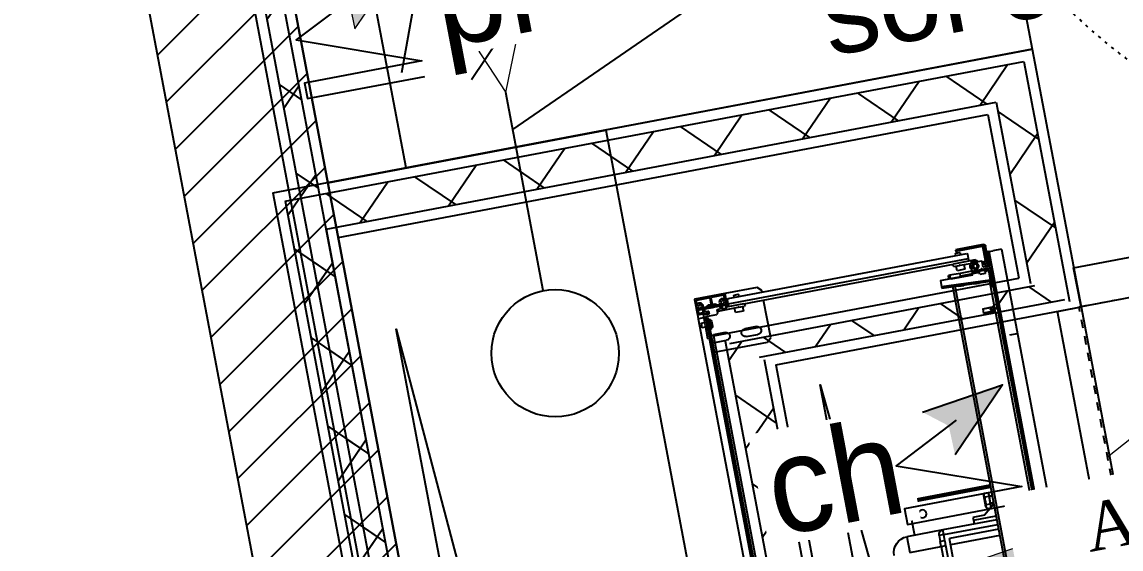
# Model space of a CAD drawing. Header units: centimetres. Extents: x 209280 to 319866, y -365283 to -277503.
# Drawn here: x 225608 to 226988, y -337194 to -336533 of the extents above; entities that cross this region are included whole.
import ezdxf

# ---------------------------------------------------------------- set-up
doc = ezdxf.new("R2010")
doc.units = ezdxf.units.CM
doc.linetypes.add('Style de ligne -1', pattern=[0.41664, 0.20828, -0.20836])
doc.linetypes.add('Style de ligne -5', pattern=[0.20828, 0.069425, -0.138855])
doc.layers.get('0').update_dxf_attribs({"color": 252})
for name, color, linetype in [('3-BAT C-Niveau 1', 252, 'Continuous'), ('prlm-GT', 242, 'Continuous'), ('prlm-MOD', 64, 'Continuous'), ('prlm-VMC', 93, 'Continuous')]:
    doc.layers.add(name, color=color, linetype=linetype)
doc.layers.add('prlm-ELEC-CFO', color=1, linetype='Continuous', lineweight=25)
doc.styles.add('Helvetica', font='arial.ttf')
doc.styles.add('prlm-elec-cfo', font='comic.ttf', dxfattribs={"height": 12})
doc.styles.add('prlm-vmc', font='pala.ttf', dxfattribs={"height": 14})

# ---------------------------------------------------------------- blocks, each defined once
blk = doc.blocks.new('MTI900_Alu_390')
at = {"layer": 'prlm-MOD', "color": 1, "linetype": 'Continuous'}
for p, q in [((-4.475, 0), (-4.472, 0)), ((-4.475, -0.003), (-4.475, 0)), ((-4.472, 0), (-4.278, 0)), ((-4.278, 0), (-4.225, 0)), ((-4.225, 0), (4.225, 0)), ((-4.225, -0.07), (-4.225, 0)), ((-4.475, -0.387), (-4.475, -0.003)), ((-4.457, -0.191), (-4.457, -0.021)), ((-4.454, -0.018), (-4.403, -0.018)), ((-4.395, -0.038), (-4.375, -0.027)), ((-4.395, -0.062), (-4.395, -0.038)), ((-4.375, -0.073), (-4.395, -0.062)), ((-4.375, -0.027), (-4.355, -0.038)), ((-4.355, -0.062), (-4.375, -0.073)), ((-4.354, -0.13), (-4.372, -0.159)), ((-4.355, -0.038), (-4.355, -0.062)), ((-4.336, -0.136), (-4.354, -0.164)), ((-4.353, -0.086), (-4.353, -0.129)), ((-4.347, -0.018), (-4.296, -0.018)), ((-4.335, -0.098), (-4.335, -0.134)), ((-4.298, -0.095), (-4.332, -0.095)), ((-4.296, -0.077), (-4.331, -0.077)), ((-4.33, -0.195), (-4.33, -0.103)), ((-4.327, -0.1), (-4.298, -0.1)), ((-4.295, -0.137), (-4.295, -0.098)), ((-4.295, -0.137), (-4.295, -0.142)), ((-4.293, -0.021), (-4.293, -0.074)), ((-4.275, -0.003), (-4.275, -0.137)), ((-4.27, -0.073), (-4.27, -0.09)), ((-4.27, -0.09), (-4.26, -0.12)), ((-4.267, -0.07), (-4.14, -0.07)), ((-4.26, -0.142), (-4.26, -0.12)), ((-4.235, -0.1), (-4.235, -0.24)), ((-3.963, -0.1), (-4.229, -0.1)), ((-4.225, -0.105), (-4.225, -0.1)), ((-4.225, -0.105), (-4.165, -0.105)), ((-4.225, -0.105), (-4.225, -0.12)), ((-4.225, -0.12), (-4.17, -0.12)), ((-4.203, -0.12), (-4.203, -0.125)), ((-4.203, -0.125), (-4.067, -0.125)), ((-4.203, -0.125), (-4.203, -0.135)), ((-4.203, -0.135), (-4.067, -0.135)), ((-4.165, -0.115), (-4.175, -0.125)), ((-4.165, -0.025), (-4.105, -0.025)), ((-4.165, -0.025), (-4.165, -0.07)), ((-4.165, -0.1), (-4.165, -0.115)), ((-4.105, -0.115), (-4.165, -0.115)), ((-4.135, -0.075), (-4.14, -0.07)), ((-4.13, -0.07), (-4.135, -0.075)), ((-4.13, -0.07), (-3.963, -0.07)), ((-4.105, -0.07), (-4.105, -0.025)), ((-4.105, -0.115), (-4.105, -0.1)), ((-4.105, -0.105), (4.105, -0.105)), ((-4.095, -0.125), (-4.105, -0.115)), ((-4.1, -0.12), (4.1, -0.12)), ((-4.067, -0.125), (-4.067, -0.12)), ((-4.067, -0.135), (-4.067, -0.125)), ((-3.96, -0.073), (-3.96, -0.097)), ((-3.96, -0.09), (3.96, -0.09)), ((-3.775, -0.12), (-3.775, -0.8)), ((-4.457, -0.369), (-4.457, -0.209)), ((-4.376, -0.194), (-4.454, -0.194)), ((-4.454, -0.206), (-4.376, -0.206)), ((-4.373, -0.16), (-4.373, -0.191)), ((-4.373, -0.209), (-4.373, -0.24)), ((-4.373, -0.24), (-4.354, -0.27)), ((-4.338, -0.16), (-4.355, -0.19)), ((-4.355, -0.166), (-4.355, -0.234)), ((-4.355, -0.21), (-4.338, -0.24)), ((-4.354, -0.236), (-4.335, -0.265)), ((-4.353, -0.271), (-4.353, -0.304)), ((-4.33, -0.168), (-4.342, -0.168)), ((-4.33, -0.232), (-4.342, -0.232)), ((-4.338, -0.24), (-4.338, -0.16)), ((-4.33, -0.16), (-4.338, -0.16)), ((-4.338, -0.24), (-4.33, -0.24)), ((-4.335, -0.265), (-4.335, -0.302)), ((-4.325, -0.2), (-4.33, -0.195)), ((-4.33, -0.205), (-4.325, -0.2)), ((-4.33, -0.297), (-4.33, -0.205)), ((-4.295, -0.258), (-4.295, -0.263)), ((-4.295, -0.302), (-4.295, -0.263)), ((-4.278, -0.14), (-4.292, -0.14)), ((-4.292, -0.145), (-4.263, -0.145)), ((-4.25, -0.255), (-4.292, -0.255)), ((-4.292, -0.26), (-4.278, -0.26)), ((-4.275, -0.263), (-4.275, -0.52)), ((-4.25, -0.255), (-4.235, -0.24)), ((-4.167, -0.158), (-4.102, -0.158)), ((-3.995, -0.3), (-3.995, -0.15)), ((-3.895, -0.15), (-3.895, -0.3)), ((-4.475, -0.8), (-4.475, -0.387)), ((-4.308, -0.39), (-4.472, -0.39)), ((-4.403, -0.372), (-4.454, -0.372)), ((-4.395, -0.405), (-4.405, -0.415)), ((-4.395, -0.328), (-4.375, -0.317)), ((-4.395, -0.352), (-4.395, -0.328)), ((-4.375, -0.363), (-4.395, -0.352)), ((-4.34, -0.405), (-4.395, -0.405)), ((-4.375, -0.317), (-4.355, -0.328)), ((-4.355, -0.352), (-4.375, -0.363)), ((-4.355, -0.328), (-4.355, -0.352)), ((-4.296, -0.372), (-4.347, -0.372)), ((-4.305, -0.405), (-4.34, -0.405)), ((-4.34, -0.405), (-4.34, -3.475)), ((-4.332, -0.305), (-4.298, -0.305)), ((-4.328, -0.323), (-4.296, -0.323)), ((-4.298, -0.3), (-4.327, -0.3)), ((-4.305, -0.6), (-4.305, -0.393)), ((-4.293, -0.326), (-4.293, -0.369)), ((-4.43, -0.495), (-4.435, -0.5)), ((-4.435, -0.5), (-4.435, -0.55)), ((-4.435, -0.55), (-4.43, -0.555)), ((-4.43, -0.555), (-4.43, -0.495)), ((-4.405, -0.495), (-4.43, -0.495)), ((-4.405, -0.415), (-4.405, -3.465)), ((-4.275, -0.52), (-4.278, -0.523)), ((-4.278, -0.527), (-4.275, -0.53)), ((-4.215, -0.475), (-4.275, -0.475)), ((-4.275, -0.53), (-4.275, -0.52)), ((-4.275, -0.53), (-4.275, -0.6)), ((-4.215, -0.575), (-4.215, -0.475)), ((-3.995, -0.7), (-3.995, -0.55)), ((-3.895, -0.55), (-3.895, -0.7)), ((-4.43, -0.555), (-4.405, -0.555)), ((-4.305, -0.6), (-4.305, -3.277)), ((-4.285, -0.61), (-4.295, -0.61)), ((-4.275, -0.575), (-4.215, -0.575)), ((-4.425, -0.85), (-4.475, -0.8)), ((-3.775, -0.8), (-3.825, -0.85)), ((-4.405, -0.85), (-4.425, -0.85)), ((-3.825, -0.85), (-4.305, -0.85)), ((-1.05, -2.525), (-1.05, -2.065)), ((-1.05, -2.065), (-0.85, -2.065)), ((-0.85, -2.065), (-0.85, -2.465)), ((-1.495, -2.16), (-1.495, -3.215)), ((-1.48, -2.16), (-1.495, -2.16)), ((-1.48, -2.16), (-1.48, -3.215)), ((-1.48, -2.16), (-1.465, -2.16)), ((-1.465, -2.16), (-1.05, -2.16)), ((-1.465, -2.16), (-1.465, -3.215)), ((-0.99, -2.465), (-0.912, -2.465)), ((-0.99, -2.525), (-0.99, -2.465)), ((-0.85, -2.465), (-0.912, -2.465)), ((-0.912, -2.525), (-0.912, -2.465)), ((-0.85, -2.465), (0.85, -2.465)), ((-0.85, -2.465), (-0.85, -2.524)), ((-1.05, -3.215), (-1.05, -2.525)), ((-0.99, -2.525), (-1.05, -2.525)), ((-0.99, -2.525), (-0.99, -3.215)), ((-0.912, -2.525), (-0.99, -2.525)), ((0.93, -2.585), (-0.93, -2.585)), ((-0.93, -3.215), (-0.93, -2.585)), ((0.85, -2.524), (-0.85, -2.524)), ((-0.85, -3.215), (-0.85, -2.585)), ((-1.134, -2.925), (-1.1, -2.925)), ((-1.134, -3.071), (-1.134, -2.925)), ((-1.1, -2.925), (-1.1, -3.215)), ((-1.1, -2.925), (-1.05, -2.925)), ((-4.135, -3.077), (-4.136, -3.497)), ((-4.135, -3.077), (-4.05, -3.077)), ((-4.022, -3.692), (-4.05, -3.077)), ((-4.05, -3.077), (-4.035, -3.077)), ((-4.035, -3.077), (-4.007, -3.691)), ((-1.38, -3.106), (-1.408, -3.12)), ((-1.408, -3.12), (-1.408, -3.17)), ((-1.408, -3.17), (-1.384, -3.17)), ((-1.395, -3.17), (-1.395, -3.172)), ((-1.395, -3.172), (-1.225, -3.172)), ((-1.384, -3.17), (-1.359, -3.17)), ((-1.38, -3.106), (-1.24, -3.106)), ((-1.36, -3.172), (-1.36, -3.215)), ((-1.359, -3.12), (-1.359, -3.17)), ((-1.359, -3.17), (-1.31, -3.17)), ((-1.351, -3.215), (-1.351, -3.172)), ((-1.31, -3.17), (-1.261, -3.17)), ((-1.269, -3.215), (-1.269, -3.172)), ((-1.261, -3.12), (-1.261, -3.17)), ((-1.261, -3.17), (-1.236, -3.17)), ((-1.26, -3.215), (-1.26, -3.172)), ((-1.25, -3.215), (-1.134, -3.071)), ((-1.212, -3.12), (-1.24, -3.106)), ((-1.236, -3.17), (-1.214, -3.17)), ((-1.225, -3.172), (-1.225, -3.17)), ((-1.212, -3.12), (-1.212, -3.167)), ((-4.305, -3.553), (-4.305, -3.277)), ((-4.295, -3.267), (-4.285, -3.267)), ((-4.275, -3.277), (-4.275, -3.346)), ((-4.215, -3.305), (-4.275, -3.305)), ((-4.215, -3.405), (-4.215, -3.305)), ((-4.175, -3.207), (-4.175, -3.187)), ((-4.135, -3.187), (-4.175, -3.187)), ((-4.175, -3.337), (-4.175, -3.207)), ((-4.125, -3.207), (-4.175, -3.207)), ((-4.125, -3.487), (-4.125, -3.207)), ((-0.277, -3.215), (-4.029, -3.215)), ((-0.277, -3.245), (-4.027, -3.245)), ((-4.021, -3.285), (-4.026, -3.286)), ((-4.021, -3.285), (-4.017, -3.356)), ((-4.475, -3.355), (-4.475, -3.335)), ((-4.475, -3.335), (-4.455, -3.335)), ((-4.475, -3.69), (-4.475, -3.355)), ((-4.455, -3.355), (-4.475, -3.355)), ((-4.455, -3.335), (-4.455, -3.355)), ((-4.455, -3.69), (-4.455, -3.355)), ((-4.43, -3.325), (-4.435, -3.33)), ((-4.435, -3.33), (-4.435, -3.38)), ((-4.435, -3.38), (-4.43, -3.385)), ((-4.43, -3.385), (-4.43, -3.325)), ((-4.405, -3.325), (-4.43, -3.325)), ((-4.43, -3.385), (-4.405, -3.385)), ((-4.276, -3.348), (-4.278, -3.35)), ((-4.278, -3.354), (-4.276, -3.356)), ((-4.275, -3.358), (-4.275, -3.346)), ((-4.275, -3.358), (-4.275, -3.484)), ((-4.275, -3.405), (-4.215, -3.405)), ((-4.175, -3.487), (-4.175, -3.337)), ((-4.14, -3.337), (-4.175, -3.337)), ((-4.14, -3.487), (-4.14, -3.337)), ((-4.022, -3.356), (-4.017, -3.356)), ((-4.405, -3.465), (-4.395, -3.475)), ((-4.34, -3.475), (-4.395, -3.475)), ((-4.305, -3.475), (-4.34, -3.475)), ((-4.277, -3.582), (-4.304, -3.555)), ((-4.291, -3.577), (-4.291, -3.568)), ((-4.281, -3.583), (-4.291, -3.577)), ((-4.29, -3.507), (-4.285, -3.504)), ((-4.29, -3.507), (-4.29, -3.549)), ((-4.274, -3.504), (-4.287, -3.504)), ((-4.287, -3.552), (-4.282, -3.552)), ((-4.279, -3.549), (-4.279, -3.545)), ((-4.276, -3.542), (-4.273, -3.542)), ((-4.276, -3.627), (-4.276, -3.584)), ((-4.272, -3.487), (-4.178, -3.487)), ((-4.271, -3.518), (-4.271, -3.507)), ((-4.266, -3.521), (-4.268, -3.521)), ((-4.24, -3.478), (-4.23, -3.472)), ((-4.23, -3.472), (-4.22, -3.478)), ((-4.195, -3.561), (-4.195, -3.523)), ((-4.175, -3.49), (-4.175, -3.487)), ((-4.175, -3.487), (-4.155, -3.487)), ((-4.175, -3.49), (-4.175, -3.601)), ((-4.155, -3.497), (-4.175, -3.497)), ((-4.14, -3.487), (-4.155, -3.487)), ((-4.155, -3.487), (-4.155, -3.497)), ((-4.155, -3.702), (-4.155, -3.497)), ((-4.115, -3.577), (-4.155, -3.577)), ((-4.125, -3.487), (-4.14, -3.487)), ((-4.14, -3.577), (-4.14, -3.487)), ((-4.136, -3.497), (-4.14, -3.497)), ((-4.115, -3.647), (-4.115, -3.577)), ((-4.012, -3.482), (-4.017, -3.482)), ((-4.013, -3.552), (-4.008, -3.552)), ((-4.012, -3.482), (-4.008, -3.552)), ((-3.685, -3.532), (-3.625, -3.532)), ((-3.685, -3.532), (-3.685, -3.677)), ((-3.679, -3.677), (-3.679, -3.532)), ((-3.631, -3.677), (-3.631, -3.532)), ((-3.625, -3.677), (-3.625, -3.532)), ((-4.455, -3.682), (-4.455, -3.68)), ((-4.452, -3.677), (-4.279, -3.677)), ((-4.215, -3.695), (-4.45, -3.695)), ((-4.215, -3.715), (-4.45, -3.715)), ((-4.285, -3.692), (-4.445, -3.692)), ((-4.345, -3.724), (-4.345, -3.718)), ((-4.342, -3.715), (-4.288, -3.715)), ((-4.265, -3.69), (-4.283, -3.69)), ((-4.283, -3.72), (-4.265, -3.72)), ((-4.277, -3.676), (-4.268, -3.663)), ((-4.265, -3.716), (-4.269, -3.72)), ((-4.198, -3.637), (-4.266, -3.637)), ((-4.263, -3.657), (-4.265, -3.659)), ((-4.225, -3.659), (-4.265, -3.659)), ((-4.265, -3.659), (-4.265, -3.662)), ((-4.265, -3.662), (-4.225, -3.662)), ((-4.265, -3.69), (-4.265, -3.695)), ((-4.262, -3.716), (-4.265, -3.716)), ((-4.227, -3.657), (-4.263, -3.657)), ((-4.252, -3.692), (-4.262, -3.692)), ((-4.261, -3.657), (-4.261, -3.662)), ((-4.261, -3.69), (-4.261, -3.695)), ((-4.26, -3.715), (-4.231, -3.715)), ((-4.247, -3.687), (-4.252, -3.692)), ((-4.238, -3.692), (-4.243, -3.687)), ((-4.228, -3.692), (-4.238, -3.692)), ((-4.229, -3.657), (-4.229, -3.662)), ((-4.229, -3.69), (-4.229, -3.695)), ((-4.225, -3.716), (-4.229, -3.716)), ((-4.225, -3.659), (-4.227, -3.657)), ((-4.225, -3.662), (-4.225, -3.659)), ((-4.225, -3.69), (-4.198, -3.69)), ((-4.225, -3.695), (-4.225, -3.69)), ((-4.221, -3.72), (-4.225, -3.716)), ((-4.225, -3.72), (-4.215, -3.72)), ((-4.222, -3.663), (-4.213, -3.676)), ((-4.215, -3.715), (-4.215, -3.695)), ((-4.215, -3.695), (-4.195, -3.695)), ((-4.195, -3.715), (-4.215, -3.715)), ((-4.215, -3.72), (-4.215, -3.722)), ((-4.212, -3.725), (-4.198, -3.725)), ((-4.211, -3.677), (-4.198, -3.677)), ((-4.195, -3.674), (-4.195, -3.64)), ((-4.195, -3.722), (-4.195, -3.693)), ((-4.176, -3.603), (-4.183, -3.61)), ((-4.183, -3.614), (-4.176, -3.621)), ((-4.175, -3.623), (-4.175, -3.601)), ((-4.175, -3.623), (-4.175, -3.734)), ((-4.155, -3.647), (-4.115, -3.647)), ((-4.14, -3.657), (-4.14, -3.647)), ((-3.907, -3.717), (-4.14, -3.717)), ((-4.135, -3.717), (-4.135, -3.712)), ((-4.105, -3.712), (-4.135, -3.712)), ((-4.125, -3.692), (-4.022, -3.692)), ((-4.125, -3.702), (-4.125, -3.692)), ((-4.125, -3.702), (-4.105, -3.702)), ((-4.105, -3.702), (-3.965, -3.702)), ((-4.105, -3.702), (-4.105, -3.712)), ((-4.105, -3.712), (-4.105, -3.717)), ((-3.965, -3.712), (-4.105, -3.712)), ((-4.007, -3.691), (-4.022, -3.692)), ((-4.022, -3.692), (-4.022, -3.692)), ((-3.707, -3.685), (-4.007, -3.685)), ((-4.007, -3.691), (-4.007, -3.692)), ((-3.965, -3.702), (-3.945, -3.702)), ((-3.965, -3.702), (-3.965, -3.712)), ((-3.965, -3.717), (-3.965, -3.712)), ((-3.935, -3.712), (-3.965, -3.712)), ((-3.935, -3.712), (-3.935, -3.717)), ((-3.935, -3.715), (-3.713, -3.715)), ((-3.907, -3.737), (-3.907, -3.717)), ((-3.907, -3.717), (-3.893, -3.717)), ((-3.893, -3.717), (-3.86, -3.717)), ((-3.893, -3.717), (-3.893, -3.737)), ((-3.86, -3.717), (-3.45, -3.717)), ((-3.86, -3.717), (-3.86, -3.737)), ((-3.705, -3.677), (-3.713, -3.717)), ((-3.66, -3.677), (-3.705, -3.677)), ((-3.66, -3.622), (-3.655, -3.622)), ((-3.66, -3.622), (-3.66, -3.636)), ((-3.66, -3.636), (-3.655, -3.636)), ((-3.66, -3.636), (-3.66, -3.717)), ((-3.655, -3.622), (-3.655, -3.636)), ((-3.655, -3.636), (-3.655, -3.717)), ((-3.655, -3.677), (-3.605, -3.677)), ((-3.597, -3.717), (-3.605, -3.677)), ((-0.26, -3.685), (-3.603, -3.685)), ((-3.597, -3.715), (-0.25, -3.715)), ((-3.45, -3.717), (-3.45, -3.737)), ((-3.45, -3.717), (-3.417, -3.717)), ((-3.417, -3.737), (-3.417, -3.717)), ((-3.417, -3.717), (-3.403, -3.717)), ((-3.185, -3.717), (-3.403, -3.717)), ((-3.403, -3.717), (-3.403, -3.737)), ((-3.185, -3.717), (-3.175, -3.717)), ((-3.185, -3.737), (-3.185, -3.717)), ((-3.175, -3.717), (-3.175, -3.737)), ((-4.378, -3.747), (-4.378, -3.727)), ((-4.378, -3.727), (-4.298, -3.727)), ((-4.375, -3.747), (-4.378, -3.747)), ((-4.375, -3.737), (4.375, -3.737)), ((-4.375, -3.747), (-4.375, -3.737)), ((4.375, -3.747), (-4.375, -3.747)), ((-4.375, -3.747), (-4.375, -3.792)), ((-4.375, -3.902), (-4.375, -3.792)), ((-4.298, -3.727), (-4.342, -3.727)), ((-4.298, -3.727), (-4.298, -3.737)), ((-4.295, -3.734), (-4.295, -3.73)), ((-4.247, -3.732), (-4.252, -3.737)), ((-4.241, -3.734), (-4.249, -3.734)), ((-4.238, -3.737), (-4.243, -3.732)), ((-4.175, -3.737), (-4.175, -3.734)), ((-4.165, -3.737), (-4.165, -3.726)), ((-3.175, -3.735), (-0.243, -3.735)), ((-4.375, -3.902), (4.375, -3.902)), ((-1.075, -3.985), (-1.075, -3.902)), ((-1.075, -4.03), (-1.075, -3.985)), ((-0.975, -3.902), (-0.975, -3.973)), ((-0.975, -3.973), (0.975, -3.973)), ((-0.975, -3.993), (-0.975, -3.973)), ((0.975, -3.993), (-0.975, -3.993)), ((-1.055, -4.05), (-1.055, -4.005)), ((-1.055, -4.05), (-0.706, -4.05)), ((-0.765, -4.07), (-0.765, -4.05)), ((-0.735, -4.1), (-0.735, -4.1)), ((-0.735, -4.1), (-0.142, -4.1)), ((0.576, -4.05), (-0.576, -4.05)), ((-0.574, -4.05), (-0.574, -4.063)), ((-0.142, -4.063), (-0.574, -4.063))]:
    blk.add_line(p, q, dxfattribs=at)
at = {"layer": 'prlm-MOD', "color": 1, "ltscale": 50}
for points in [[(-3.3, -3.806), (-3.3, -3.902)], [(-1.1, -3.806), (-1.1, -3.902)]]:
    blk.add_lwpolyline(points, dxfattribs=at)
at = {"layer": 'prlm-MOD', "color": 1, "linetype": 'Continuous'}
for centre, radius in [((-4.375, -0.05), 0.0425), ((-4.375, -0.34), 0.0425), ((-1.295, -2.31), 0.05), ((-4.23, -3.542), 0.035), ((-4.23, -3.542), 0.03), ((-4.23, -3.542), 0.025)]:
    blk.add_circle(centre, radius, dxfattribs=at)
for centre, radius, start, end in [((-4.472, -0.003), 0.003, 90, 180), ((-4.278, -0.003), 0.003, 0, 90), ((-4.454, -0.021), 0.003, 90, 180), ((-4.403, -0.021), 0.003, 84.5182, 90), ((-4.356, -0.129), 0.003, 326.3099, 0), ((-4.347, -0.021), 0.003, 90, 95.4817), ((-4.331, -0.067), 0.01, 213.6525, 270), ((-4.338, -0.134), 0.003, 326.3099, 0), ((-4.332, -0.098), 0.003, 90, 180), ((-4.327, -0.103), 0.003, 90, 180), ((-4.298, -0.098), 0.003, 0, 90), ((-4.298, -0.103), 0.003, 0, 90), ((-4.296, -0.021), 0.003, 0, 90), ((-4.296, -0.074), 0.003, 270, 0), ((-4.292, -0.137), 0.003, 180, 270), ((-4.278, -0.137), 0.003, 270, 0), ((-4.267, -0.073), 0.003, 90, 180), ((-4.267, -0.09), 0.003, 180, 198.4349), ((-4.263, -0.12), 0.003, 0, 18.4349), ((-4.232, -0.1), 0.003, 0, 180), ((-4.167, -0.138), 0.02, 171.3731, 270), ((-4.167, -0.133), 0.02, 185.7392, 187.1808), ((-4.102, -0.138), 0.02, 270, 8.6269), ((-4.102, -0.133), 0.02, 352.8192, 354.2608), ((-3.945, -0.15), 0.05, 143.1301, 180), ((-3.963, -0.073), 0.003, 0, 90), ((-3.963, -0.097), 0.003, 270, 0), ((-3.945, -0.15), 0.05, 0, 36.8699), ((-4.454, -0.191), 0.003, 180, 270), ((-4.454, -0.209), 0.003, 90, 180), ((-4.376, -0.191), 0.003, 270, 0), ((-4.376, -0.209), 0.003, 0, 90), ((-4.37, -0.16), 0.003, 146.3099, 180), ((-4.352, -0.166), 0.003, 146.3099, 180), ((-4.352, -0.234), 0.003, 180, 213.6901), ((-4.356, -0.271), 0.003, 0, 33.6901), ((-4.292, -0.142), 0.003, 180, 270), ((-4.292, -0.258), 0.003, 90, 180), ((-4.292, -0.263), 0.003, 90, 180), ((-4.278, -0.263), 0.003, 0, 90), ((-4.263, -0.142), 0.003, 270, 0), ((-4.472, -0.387), 0.003, 180, 270), ((-4.454, -0.369), 0.003, 180, 270), ((-4.403, -0.369), 0.003, 270, 275.4818), ((-4.347, -0.369), 0.003, 264.5182, 270), ((-4.332, -0.302), 0.003, 180, 270), ((-4.328, -0.333), 0.01, 90, 133.851), ((-4.327, -0.297), 0.003, 180, 270), ((-4.308, -0.393), 0.003, 0, 90), ((-4.298, -0.297), 0.003, 270, 0), ((-4.298, -0.302), 0.003, 270, 0), ((-4.296, -0.326), 0.003, 0, 90), ((-4.296, -0.369), 0.003, 270, 0), ((-3.945, -0.3), 0.05, 180, 0), ((-4.276, -0.525), 0.003, 135, 225), ((-3.945, -0.55), 0.05, 0, 180), ((-4.295, -0.6), 0.01, 180, 270), ((-4.285, -0.6), 0.01, 270, 0), ((-3.945, -0.7), 0.05, 180, 0), ((-0.85, -2.065), 0.2, 90, 180), ((-0.99, -2.525), 0.06, 90, 180), ((-1.384, -3.162), 0.0487, 59.7422, 120.2578), ((-1.236, -3.162), 0.0487, 59.7422, 120.2578), ((-4.295, -3.277), 0.01, 90, 180), ((-4.285, -3.277), 0.01, 0, 90), ((-4.276, -3.352), 0.003, 135, 225), ((-4.278, -3.346), 0.003, 315, 0), ((-4.278, -3.358), 0.003, 0, 45), ((-4.302, -3.553), 0.003, 180, 225), ((-4.287, -3.507), 0.003, 90, 180), ((-4.23, -3.542), 0.06, 140.7035, 188.509), ((-4.23, -3.542), 0.065, 144.2242, 157.3801), ((-4.287, -3.549), 0.003, 180, 270), ((-4.23, -3.542), 0.065, 206.162, 224.9525), ((-4.282, -3.549), 0.003, 270, 0), ((-4.276, -3.545), 0.003, 90, 180), ((-4.279, -3.584), 0.003, 0, 45), ((-4.272, -3.484), 0.003, 180, 270), ((-4.274, -3.507), 0.003, 0, 90), ((-4.273, -3.545), 0.003, 4.0006, 90), ((-4.268, -3.518), 0.003, 180, 270), ((-4.23, -3.542), 0.04, 184.0006, 146.0728), ((-4.23, -3.542), 0.04, 146.0728, 184.0006), ((-4.266, -3.518), 0.003, 270, 326.0728), ((-4.23, -3.542), 0.065, 57.7958, 122.2042), ((-4.23, -3.542), 0.06, 66.4435, 113.5565), ((-4.178, -3.49), 0.003, 0, 90), ((-4.45, -3.69), 0.025, 180, 270), ((-4.452, -3.68), 0.003, 90, 180), ((-4.445, -3.682), 0.01, 180, 270), ((-4.45, -3.69), 0.005, 180, 270), ((-4.342, -3.718), 0.003, 90, 180), ((-4.342, -3.724), 0.003, 180, 270), ((-4.288, -3.718), 0.003, 9.5941, 90), ((-4.283, -3.717), 0.003, 189.5941, 270), ((-4.283, -3.693), 0.003, 90, 160.5288), ((-4.279, -3.674), 0.003, 270, 325.008), ((-4.266, -3.627), 0.01, 180, 270), ((-4.265, -3.665), 0.003, 90, 145.008), ((-4.265, -3.693), 0.003, 19.4712, 90), ((-4.275, -3.715), 0.01, 353.9388, 0), ((-4.265, -3.717), 0.003, 270, 350.4059), ((-4.26, -3.718), 0.003, 90, 170.4059), ((-4.245, -3.689), 0.003, 45, 135), ((-4.231, -3.718), 0.003, 9.5941, 90), ((-4.225, -3.693), 0.003, 90, 160.5288), ((-4.225, -3.717), 0.003, 189.5941, 270), ((-4.225, -3.665), 0.003, 34.992, 90), ((-4.215, -3.715), 0.01, 180, 186.0612), ((-4.212, -3.722), 0.003, 180, 270), ((-4.211, -3.674), 0.003, 214.992, 270), ((-4.198, -3.64), 0.003, 0, 90), ((-4.198, -3.674), 0.003, 270, 0), ((-4.198, -3.693), 0.003, 0, 90), ((-4.198, -3.722), 0.003, 270, 0), ((-4.181, -3.612), 0.003, 135, 225), ((-4.178, -3.601), 0.003, 315, 0), ((-4.178, -3.623), 0.003, 0, 45), ((-4.14, -3.702), 0.035, 180, 270), ((-4.115, -3.71), 0.05, 129.8841, 142.9139), ((-4.14, -3.702), 0.015, 180, 270), ((-4.16, -3.657), 0.02, 309.8841, 0), ((-4.125, -3.712), 0.02, 90, 192.412), ((-4.125, -3.712), 0.01, 90, 180), ((-3.997, -3.692), 0.01, 182.6026, 270), ((-3.945, -3.712), 0.01, 0, 90), ((-4.298, -3.73), 0.003, 0, 90), ((-4.292, -3.734), 0.003, 180, 270), ((-4.245, -3.734), 0.003, 45, 135), ((-4.178, -3.734), 0.003, 270, 0), ((-0.996, -4.212), 0.24, 84.8699, 109.1091), ((-1.055, -4.03), 0.02, 180, 270), ((-0.569, -4.616), 0.581, 102.5837, 109.7412), ((-0.735, -4.07), 0.03, 180, 270), ((-0.569, -4.458), 0.394, 90.7355, 114.8981)]:
    blk.add_arc(centre, radius, start, end, dxfattribs=at)
for centre, major_axis, ratio, start_param, end_param in [((-3.997, -3.692), (0.025, 0), 0.4, 3.187016, 4.712389), ((-4.022, -3.693), (0.015, 0.0007), 0.045361, 0, 1.568734), ((-1.055, -3.985), (0.02, 0), 0.989815, 3.141593, 4.712389)]:
    blk.add_ellipse(centre, major_axis=major_axis, ratio=ratio, start_param=start_param, end_param=end_param, dxfattribs=at)
for points, knots in [([(-0.85, -2.524), (-0.86, -2.524), (-0.871, -2.524), (-0.892, -2.525), (-0.902, -2.525), (-0.912, -2.525)], [0, 0, 0, 0, 0.5, 0.5, 1, 1, 1, 1]), ([(-1.359, -3.12), (-1.351, -3.118), (-1.343, -3.117), (-1.331, -3.115), (-1.326, -3.114), (-1.318, -3.114), (-1.314, -3.114), (-1.302, -3.114), (-1.294, -3.114), (-1.277, -3.117), (-1.269, -3.118), (-1.261, -3.12)], [0, 0, 0, 0, 0.25, 0.25, 0.375, 0.375, 0.5, 0.5, 0.75, 0.75, 1, 1, 1, 1]), ([(-0.975, -3.993), (-0.98, -3.993), (-0.986, -3.993), (-0.996, -3.993), (-1.001, -3.993), (-1.008, -3.994), (-1.011, -3.994), (-1.015, -3.995), (-1.018, -3.995), (-1.024, -3.995), (-1.028, -3.996), (-1.035, -3.997), (-1.039, -3.998), (-1.045, -3.999), (-1.047, -4), (-1.05, -4.001), (-1.051, -4.001), (-1.052, -4.002), (-1.053, -4.002), (-1.054, -4.004), (-1.055, -4.004), (-1.055, -4.005)], [0, 0, 0, 0, 0.125, 0.125, 0.25, 0.25, 0.3125, 0.3125, 0.375, 0.375, 0.5, 0.5, 0.625, 0.625, 0.75, 0.75, 0.8125, 0.8125, 0.875, 0.875, 1, 1, 1, 1]), ([(-0.576, -4.05), (-0.589, -4.05), (-0.602, -4.05), (-0.621, -4.05), (-0.627, -4.05), (-0.64, -4.05), (-0.646, -4.05), (-0.664, -4.05), (-0.676, -4.05), (-0.692, -4.05), (-0.697, -4.05), (-0.704, -4.05), (-0.705, -4.05), (-0.707, -4.05)], [0, 0, 0, 0, 0.125, 0.125, 0.1875, 0.1875, 0.25, 0.25, 0.375, 0.375, 0.4375, 0.4375, 0.4568651, 0.4568651, 0.4568651, 0.4568651])]:
    blk.add_open_spline(points, degree=3, knots=knots, dxfattribs=at)
blk = doc.blocks.new('xi.be')
at = {"layer": 'prlm-VMC', "color": 0, "linetype": 'ByBlock', "lineweight": 5, "flags": 128}
blk.add_lwpolyline([(-6.17, -15), (6.17, -15), (0, 0)], close=True, dxfattribs=at)
at = {"layer": 'prlm-VMC', "color": 0, "linetype": 'ByBlock', "lineweight": 5}
blk.add_solid([(0, -1), (5.17, -14), (-5.17, -14), (0, -1)], dxfattribs=at)
blk = doc.blocks.new('xi.uta')
at = {"layer": 'prlm-ELEC-CFO', "lineweight": 5}
blk.add_hatch(color=0, dxfattribs=at).paths.add_polyline_path([(-3, 6), (-0.1, 3.7), (0, 0), (7.5, 7.5)])
at = {"layer": 'prlm-ELEC-CFO', "color": 0, "lineweight": 5, "flags": 128}
blk.add_lwpolyline([(-3, 6), (-0.1, 3.7), (0, 0), (7.5, 7.5)], close=True, dxfattribs=at)
at = {"layer": 'prlm-ELEC-CFO', "color": 0}
blk.add_lwpolyline([(0.95, 4.23), (-7.5, 0), (7.5, -5.5), (-7.5, -5.5), (-7.5, -7.5), (7.5, -7.5)], dxfattribs=at)
blk = doc.blocks.new('xi.CH')
at = {"layer": 'prlm-ELEC-CFO', "lineweight": 5}
blk.add_hatch(color=0, dxfattribs=at).paths.add_polyline_path([(-3, 6), (-0.1, 3.7), (0, 0), (7.5, 7.5)])
at = {"layer": 'prlm-ELEC-CFO', "color": 0}
for points in [[(-3, 6), (7.5, 7.5), (0, 0)], [(0.95, 4.23), (-7.5, 0), (7.5, -5.5), (-7.5, -5.5), (-7.5, -7.5), (7.5, -7.5)]]:
    blk.add_lwpolyline(points, dxfattribs=at)
blk = doc.blocks.new('xi.PR')
at = {"layer": 'prlm-ELEC-CFO', "lineweight": 5}
blk.add_hatch(color=0, dxfattribs=at).paths.add_polyline_path([(-3, 6), (-0.1, 3.7), (0, 0), (7.5, 7.5)])
at = {"layer": 'prlm-ELEC-CFO', "color": 0, "lineweight": 5, "flags": 128}
blk.add_lwpolyline([(-3, 6), (-0.1, 3.7), (0, 0), (7.5, 7.5)], close=True, dxfattribs=at)
at = {"layer": 'prlm-ELEC-CFO', "color": 0}
blk.add_lwpolyline([(0.95, 4.23), (-7.5, 0), (7.5, -5.5), (-7.5, -5.5), (-7.5, -7.5), (7.5, -7.5)], dxfattribs=at)
blk = doc.blocks.new('Sol carrelage')
at = {"insert": (0, -0.78), "char_height": 10.0872, "attachment_point": 2, "line_spacing_factor": 0.834288, "style": 'Helvetica'}
blk.add_mtext('sol carrelage', dxfattribs=at)
blk = doc.blocks.new('Groupe-149-1')
at = {"linetype": 'Continuous'}
for p, q in [((13712.4, -47129.7), (13719.3, -47090.73)), ((13721.15, -47130.58), (13746.12, -47093.26)), ((13726.32, -47136.83), (13761.78, -47112.47))]:
    blk.add_line(p, q, dxfattribs=at)
at = {"linetype": 'Continuous', "flags": 128}
blk.add_lwpolyline([(13791.52, -47126.77), (13712.92, -47141.66), (13698.03, -47063.06), (13776.63, -47048.17)], close=True, dxfattribs=at)

msp = doc.modelspace()

# ---------------------------------------------------------------- hatches: boundary and pattern name
at = {"linetype": 'Continuous'}
h = msp.add_hatch(dxfattribs=at)
h.set_pattern_fill('02_ISOLANT', color=256, scale=10, angle=-79.276405, style=0, pattern_type=2)
h.set_pattern_definition([(325.723595, (88960.93, 134700.79), (45.054865, 66.106423), []), (55.723595, (88960.93, 134700.79), (66.106423, -45.054865), [])])
h.paths.add_polyline_path([(225662.078, -335063.035), (225634.031, -335043.92), (226168.783, -337867.64), (226187.898, -337839.593)])
h = msp.add_hatch(dxfattribs=at)
h.set_pattern_fill('02_ISOLANT', color=256, scale=10, angle=10.723595, style=0, pattern_type=2)
h.set_pattern_definition([(55.723595, (88960.93, 134700.79), (-66.106423, 45.054865), []), (145.723595, (88960.93, 134700.79), (45.054865, 66.106423), [])])
h.paths.add_polyline_path([(225938.244, -336757.782), (225989.663, -336792.826), (226830.714, -336633.549), (226865.759, -336582.13)])
h = msp.add_hatch(dxfattribs=at)
h.set_pattern_fill('02_ISOLANT', color=256, scale=10, angle=-79.276397, style=0, pattern_type=2)
h.set_pattern_definition([(325.723603, (88960.93, 134700.79), (45.054856, 66.106429), []), (55.723603, (88960.93, 134700.79), (66.106429, -45.054856), [])])
h.paths.add_polyline_path([(226865.759, -336582.13), (226830.714, -336633.549), (226873.809, -336861.109), (226922.889, -336883.802)])
h = msp.add_hatch(dxfattribs=at)
h.set_pattern_fill('02_ISOLANT', color=256, scale=10, angle=-79.276405, style=0, pattern_type=2)
h.set_pattern_definition([(325.723595, (88960.93, 134700.79), (45.054865, 66.106423), []), (55.723595, (88960.93, 134700.79), (66.106423, -45.054865), [])])
h.paths.add_polyline_path([(225989.663, -336792.826), (225938.244, -336757.782), (226171.441, -337989.159), (226206.485, -337937.741)])
h = msp.add_hatch(dxfattribs=at)
h.set_pattern_fill('02_ISOLANT', color=256, scale=10, angle=10.723595, style=0, pattern_type=2)
h.set_pattern_definition([(55.723595, (88960.93, 134700.79), (-66.106423, 45.054865), []), (145.723595, (88960.93, 134700.79), (45.054865, 66.106423), [])])
h.paths.add_polyline_path([(226496.419, -336936.359), (226533.898, -336953.688), (226917.088, -336881.12), (226879.609, -336863.791)])
h = msp.add_hatch(dxfattribs=at)
h.set_pattern_fill('02_ISOLANT', color=256, scale=10, angle=-79.276397, style=0, pattern_type=2)
h.set_pattern_definition([(325.723603, (88960.93, 134700.79), (45.054856, 66.106429), []), (55.723603, (88960.93, 134700.79), (66.106429, -45.054856), [])])
h.paths.add_polyline_path([(226539.698, -336956.37), (226490.618, -336933.677), (226664.346, -337851.032), (226715.764, -337886.076)])
at = {"layer": '3-BAT C-Niveau 1', "linetype": 'Continuous'}
h = msp.add_hatch(dxfattribs=at)
h.set_pattern_fill('MURS MACONNERIE-2', color=256, scale=10, style=0, pattern_type=2)
h.set_pattern_definition([(45, (89146.82, 134700.79), (-31.2347524, 39.0434405), [])])
h.paths.add_polyline_path([(226066.004, -338092.887), (226242.861, -338059.395), (225677.344, -335073.223), (225466.995, -334929.859)])
at = {"layer": '3-BAT C-Niveau 1', "linetype": 'Continuous', "lineweight": 18}
h = msp.add_hatch(dxfattribs=at)
h.set_pattern_fill('BA 13', color=256, scale=10, style=0, pattern_type=2)
h.set_pattern_definition([(218.65981, (88960.93, 134700.8), (-199.24783, 287.75041), [])])
h.paths.add_polyline_path([(226934.988, -336890.38), (228335.26, -336626.449), (228502.692, -337510.123), (228421.423, -337525.513), (228431.103, -337576.615), (228512.65, -337561.277), (228754.273, -338837.455), (228115.401, -338958.415), (228239.927, -339617.288), (227255.16, -339804.143), (227130.533, -339146.116), (226470.26, -339270.45), (226229.928, -337991.67), (227536.674, -337744.256), (227527.317, -337694.838), (227102.647, -337775.254)])

# ---------------------------------------------------------------- linework, layer by layer
at = {"linetype": 'Continuous', "lineweight": 25}
for p, q in [((225618.839, -335033.566), (226158.429, -337882.832)), ((225677.27, -335073.389), (226198.252, -337824.401)), ((225923.052, -336747.428), (226876.113, -336566.939)), ((226876.113, -336566.939), (226937.389, -336890.506)), ((226004.855, -336803.18), (226820.36, -336648.741)), ((226820.36, -336648.741), (226859.308, -336854.405)), ((225923.052, -336747.428), (226161.087, -338004.351)), ((226004.855, -336803.18), (226216.839, -337922.549)), ((226476.118, -336926.973), (226859.308, -336854.405)), ((226554.199, -336963.075), (226937.389, -336890.506)), ((226476.118, -336926.973), (226649.154, -337840.678)), ((226554.199, -336963.075), (226730.956, -337896.43))]:
    msp.add_line(p, q, dxfattribs=at)
at = {"linetype": 'Continuous'}
for p, q in [((225634.031, -335043.92), (226168.783, -337867.64)), ((225634.031, -335043.92), (226168.783, -337867.64)), ((225662.078, -335063.035), (226187.898, -337839.593)), ((225662.078, -335063.035), (226187.898, -337839.593)), ((225677.27, -335073.389), (226198.252, -337824.401)), ((225923.052, -336747.428), (226876.113, -336566.939)), ((226876.113, -336566.939), (226937.389, -336890.506)), ((225938.244, -336757.782), (226865.759, -336582.13)), ((225938.244, -336757.782), (226865.759, -336582.13)), ((226865.759, -336582.13), (226922.889, -336883.802)), ((226865.759, -336582.13), (226922.889, -336883.802)), ((225989.663, -336792.826), (226830.714, -336633.549)), ((225989.663, -336792.826), (226830.714, -336633.549)), ((226830.714, -336633.549), (226873.809, -336861.109)), ((226830.714, -336633.549), (226873.809, -336861.109)), ((225938.244, -336757.782), (226171.441, -337989.159)), ((225938.244, -336757.782), (226171.441, -337989.159)), ((225989.663, -336792.826), (226206.485, -337937.741)), ((225989.663, -336792.826), (226206.485, -337937.741)), ((226004.855, -336803.18), (226216.839, -337922.549)), ((226476.118, -336926.973), (226859.308, -336854.405)), ((226496.419, -336936.359), (226879.609, -336863.791)), ((226496.419, -336936.359), (226879.609, -336863.791)), ((226533.898, -336953.688), (226917.088, -336881.12)), ((226533.898, -336953.688), (226917.088, -336881.12)), ((226490.618, -336933.677), (226664.346, -337851.032)), ((226490.618, -336933.677), (226664.346, -337851.032)), ((226539.698, -336956.37), (226715.764, -337886.076)), ((226539.698, -336956.37), (226715.764, -337886.076)), ((226554.199, -336963.075), (226730.956, -337896.43))]:
    msp.add_line(p, q, dxfattribs=at)
at = {"color": 1, "linetype": 'Continuous', "flags": 128}
msp.add_lwpolyline([(226928.094, -336841.404), (228325.937, -336576.774), (228335.234, -336625.881), (226937.391, -336890.512)], close=True, dxfattribs=at)
at = {"linetype": 'Continuous', "flags": 128}
for points in [[(226937.388, -336890.507), (227104.852, -337774.789), (227075.376, -337780.371), (226907.912, -336896.089)], [(226485.329, -337820.814), (226256.663, -337864.118), (226077.576, -336918.532), (226305.44, -337780.583)], [(226986.421, -337725.918), (226757.755, -337769.222), (226609.835, -336988.143), (226806.532, -337685.687)]]:
    msp.add_lwpolyline(points, close=True, dxfattribs=at)
at = {"linetype": 'Style de ligne -5', "ltscale": 50.8}
msp.add_circle((227445.372, -335979.383), 750.014, dxfattribs=at)
at = {"layer": '3-BAT C-Niveau 1', "linetype": 'Continuous', "lineweight": 25}
for p, q in [((226066.004, -338092.887), (225466.995, -334929.859)), ((226066.004, -338092.887), (225466.995, -334929.859)), ((226242.861, -338059.395), (225677.344, -335073.223)), ((226242.861, -338059.395), (225677.344, -335073.223))]:
    msp.add_line(p, q, dxfattribs=at)
at = {"layer": '3-BAT C-Niveau 1', "linetype": 'Style de ligne -1', "ltscale": 50.8, "flags": 128}
msp.add_lwpolyline([(226934.988, -336890.38), (228335.26, -336626.449), (228502.692, -337510.123), (228421.423, -337525.513), (228431.103, -337576.615), (228512.65, -337561.277), (228754.273, -338837.455), (228115.401, -338958.415), (228239.927, -339617.288), (227255.16, -339804.143), (227130.533, -339146.116), (226470.26, -339270.45), (226229.928, -337991.67), (227536.674, -337744.256), (227527.317, -337694.838), (227102.647, -337775.254)], close=True, dxfattribs=at)
at = {"layer": 'prlm-GT', "ltscale": 50}
msp.add_lwpolyline([(225992.036, -336734.651), (226340.734, -336668.615), (226547.145, -337758.556), (226198.447, -337824.592)], close=True, dxfattribs=at)
at = {"layer": 'prlm-VMC'}
msp.add_lwpolyline([(226262.409, -336870.042), (226215.27, -336621.131)], dxfattribs=at)
msp.add_circle((226277.294, -336948.645), 80, dxfattribs=at)

# ---------------------------------------------------------------- block references
at = {"xscale": 10, "yscale": 10, "zscale": 10}
msp.add_blockref('Groupe-149-1', (88960.928, 134700.79), dxfattribs=at)
at = {"xscale": 10, "yscale": 10, "zscale": 10, "rotation": 10.72359474369611}
msp.add_blockref('Sol carrelage', (226997.994, -336394.111), dxfattribs=at)
at = {"layer": 'prlm-ELEC-CFO', "xscale": 10, "yscale": 10, "zscale": 10, "rotation": 10.72360141139323}
msp.add_blockref('xi.uta', (226805.23, -337277.416), dxfattribs=at)
at = {"layer": 'prlm-MOD', "xscale": -99.99999999999982, "yscale": 99.99999999999974, "zscale": 99.99999999999969, "rotation": 100.7237167511635}
msp.add_blockref('MTI900_Alu_390', (226535.458, -337320.637), dxfattribs=at)
at = {"layer": 'prlm-VMC', "ltscale": 50, "xscale": 10, "yscale": 10, "zscale": 10, "rotation": 190.7235947438805}
msp.add_blockref('xi.be', (226215.27, -336621.131), dxfattribs=at)

# ---------------------------------------------------------------- next in the draw order: texts
at = {"layer": 'prlm-ELEC-CFO', "lineweight": 20, "char_height": 120, "attachment_point": 5, "rotation": 10.723601, "line_spacing_factor": 0.8, "style": 'prlm-elec-cfo', "bg_fill": 3, "box_fill_scale": 1.1, "bg_fill_color": 256, "bg_fill_transparency": 0}
for s, insert in [('pr', (226197.685, -336511.339)), ('ch', (226627.969, -337104.664))]:
    msp.add_mtext(s, dxfattribs=dict(at, insert=insert))

# ---------------------------------------------------------------- next in the draw order: block references
at = {"layer": 'prlm-ELEC-CFO', "xscale": 10, "yscale": 10, "zscale": 10, "rotation": 10.72360141139323}
for name, p in [('xi.PR', (226025.939, -336541.334)), ('xi.CH', (226779.197, -337076.018))]:
    msp.add_blockref(name, p, dxfattribs=at)

# ---------------------------------------------------------------- next in the draw order: texts
at = {"layer": 'prlm-VMC', "ltscale": 25, "insert": (227167.879, -337126.752), "char_height": 60, "width": 586.14744, "attachment_point": 5, "rotation": 10.723601, "line_spacing_factor": 0.8, "style": 'prlm-vmc', "bg_fill": 2}
msp.add_mtext('Alizé T 5/30', dxfattribs=at)

doc.saveas('drawing.dxf')
